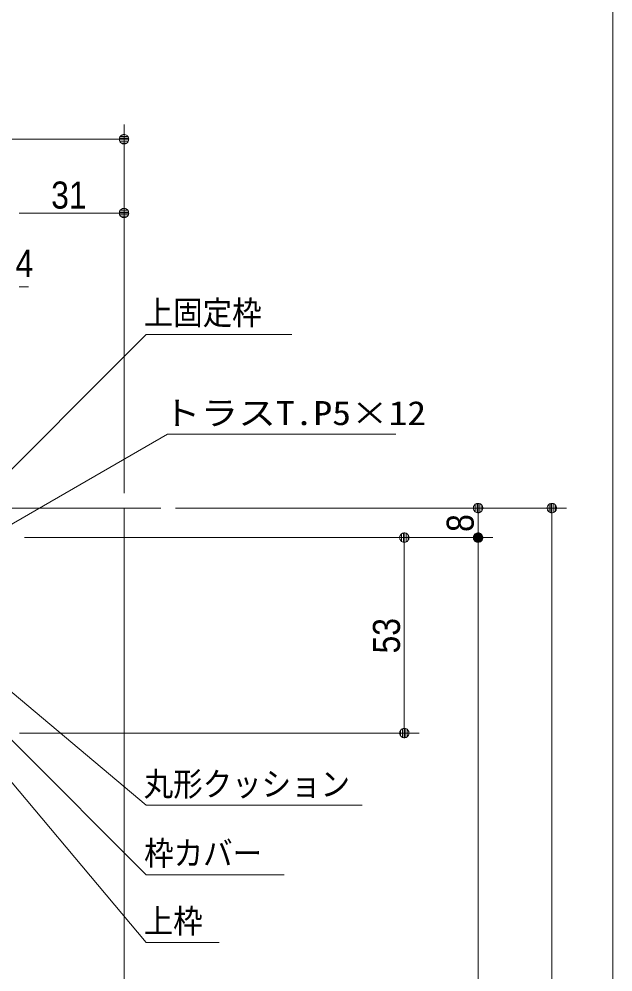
# Model space of a CAD drawing. Units: millimetres, scale not verified, with parts at other scales. Extents: x -6062 to 6062, y -3045 to 3045.
# Drawn here: x 1407 to 2212, y 461 to 1753 of the extents above; entities that cross this region are included whole.
import ezdxf
from ezdxf.enums import TextEntityAlignment as Align

# ---------------------------------------------------------------- set-up
doc = ezdxf.new("R2010")
doc.units = ezdxf.units.MM
doc.header["$LTSCALE"] = 20
for name, color, linetype, lineweight in [('0-0_2寸法-2', 7, 'Continuous', 9), ('0-1_0', 7, 'Continuous', 9), ('0-2_2寸法-1', 7, 'Continuous', 9), ('0-3_2寸法-3', 7, 'Continuous', 9), ('0-4_3一般', 7, 'Continuous', 9), ('0-5_1図面枠', 7, 'Continuous', 9)]:
    doc.layers.add(name, color=color, linetype=linetype, lineweight=lineweight)
doc.styles.add('ＭＳ ゴシック', font='')
doc.styles.add('ＭＳ Ｐゴシック', font='')
doc.styles.get('ＭＳ ゴシック').set_extended_font_data('MS Gothic')
doc.styles.get('ＭＳ Ｐゴシック').set_extended_font_data('MS PGothic')

# ---------------------------------------------------------------- blocks, each defined once
blk = doc.blocks.new('_Dot')
at = {"layer": '0-1_0'}
for p, q in [((-10, 0), (-20, 0)), ((9.78, 2), (-9.78, 2)), ((7.99, 6), (-7.99, 6)), ((9.16, -3.98), (-9.16, -3.98)), ((6, -7.98), (-6, -7.98))]:
    blk.add_line(p, q, dxfattribs=at)
for points in [[(10, 0), (9.92, 1.25), (9.69, 2.49), (9.3, 3.68), (8.76, 4.82), (8.09, 5.88), (7.29, 6.85), (6.37, 7.71), (5.36, 8.44), (4.26, 9.05), (3.09, 9.51), (1.87, 9.82), (0.63, 9.98), (-0.63, 9.98), (-1.87, 9.82), (-3.09, 9.51), (-4.26, 9.05), (-5.36, 8.44), (-6.37, 7.71), (-7.29, 6.85), (-8.09, 5.88), (-8.76, 4.82), (-9.3, 3.68), (-9.69, 2.49), (-9.92, 1.25), (-10, 0), (0, 0)], [(-10, 0), (-9.92, -1.25), (-9.69, -2.49), (-9.3, -3.68), (-8.76, -4.82), (-8.09, -5.88), (-7.29, -6.85), (-6.37, -7.71), (-5.36, -8.44), (-4.26, -9.05), (-3.09, -9.51), (-1.87, -9.82), (-0.63, -9.98), (0.63, -9.98), (1.87, -9.82), (3.09, -9.51), (4.26, -9.05), (5.36, -8.44), (6.37, -7.71), (7.29, -6.85), (8.09, -5.88), (8.76, -4.82), (9.3, -3.68), (9.69, -2.49), (9.92, -1.25), (10, 0), (0, 0)]]:
    blk.add_lwpolyline(points, close=True, dxfattribs=at)
blk = doc.blocks.new('グループ-57')
at = {"layer": '0-4_3一般'}
blk.add_line((47343.7, 21804.9), (67743.7, 21804.9), dxfattribs=at)
blk = doc.blocks.new('グループ-124')
at = {"layer": '0-4_3一般'}
blk.add_line((66743.7, 21804.9), (66743.7, -38000), dxfattribs=at)
blk.add_blockref('グループ-57', (0, 0), dxfattribs=at)
blk = doc.blocks.new('グループ-130')
at = {"layer": '0-5_1図面枠'}
blk.add_lwpolyline([(-80000, 55400), (80000, 55400), (80000, -55400), (-80000, -55400)], close=True, dxfattribs=at)
blk = doc.blocks.new('図面枠')
at = {"layer": '0-5_1図面枠'}
blk.add_blockref('グループ-130', (0, 0), dxfattribs=at)

msp = doc.modelspace()

# ---------------------------------------------------------------- linework, layer by layer
at = {"layer": '0-0_2寸法-2'}
msp.add_line((1407.4, 1390.25), (1420.11, 1390.25), dxfattribs=at)
at = {"layer": '0-2_2寸法-1'}
for p, q in [((1549.68, 1510.25), (1549.68, 1610.25)), ((642.4, 1590.25), (1536.97, 1590.25)), ((1549.68, 1110.25), (1549.68, 1510.25)), ((1407.4, 1490.25), (1536.97, 1490.25)), ((1619.68, 1090.25), (2049.68, 1090.25)), ((2049.68, 1090.25), (2149.68, 1090.25)), ((2029.68, 1062.96), (2029.68, 1077.53)), ((2129.68, 1077.53), (2129.68, -1887.29)), ((1414.68, 1050.25), (1949.68, 1050.25)), ((1414.68, 1050.25), (2049.68, 1050.25)), ((1949.68, 1050.25), (2049.68, 1050.25)), ((1929.68, 797.96), (1929.68, 1037.53)), ((2029.68, 1037.53), (2029.68, -1887.29)), ((1408.18, 785.25), (1949.68, 785.25))]:
    msp.add_line(p, q, dxfattribs=at)
at = {"layer": '0-3_2寸法-3'}
for points in [[(1344.18, 1090.25), (1579.68, 1325.75), (1777.24, 1325.75)], [(1301.08, 1012.75), (1608.52, 1190.25), (1918.17, 1190.25)], [(1207.18, 1000.25), (1579.68, 687.68), (1872.54, 687.68)], [(1225.68, 947.12), (1579.68, 593.12), (1766.63, 593.12)], [(1341.31, 785.25), (1579.68, 501.16), (1678.46, 501.16)]]:
    msp.add_lwpolyline(points, dxfattribs=at)

# ---------------------------------------------------------------- block references
at = {"layer": '0-2_2寸法-1', "xscale": 0.6356201, "yscale": 0.6356201}
for p in [(1549.68, 1590.25), (1549.68, 1490.25)]:
    msp.add_blockref('_Dot', p, dxfattribs=at)
for p, rotation in [((2029.68, 1090.25), 90), ((2129.68, 1090.25), 90), ((2029.68, 1050.25), 270), ((1929.68, 1050.25), 90), ((2029.68, 1050.25), 90), ((1929.68, 785.25), 270)]:
    msp.add_blockref('_Dot', p, dxfattribs=dict(at, rotation=rotation))
at = {"layer": '0-4_3一般', "xscale": 0.05, "yscale": 0.05}
msp.add_blockref('グループ-124', (-1787.5, 0), dxfattribs=at)
at = {"layer": '0-5_1図面枠', "xscale": 0.05, "yscale": 0.05}
msp.add_blockref('図面枠', (-1787.5, 0), dxfattribs=at)

# ---------------------------------------------------------------- texts
at = {"layer": '0-0_2寸法-2', "style": 'ＭＳ Ｐゴシック', "width": 0.9}
msp.add_text('4', height=36.66, dxfattribs=at).set_placement((1402.6, 1392.72), align=Align.BOTTOM_LEFT)
at = {"layer": '0-2_2寸法-1', "style": 'ＭＳ Ｐゴシック', "width": 0.9}
msp.add_text('31', height=36.66, dxfattribs=at).set_placement((1450.96, 1485.29), align=Align.BOTTOM_LEFT)
for s, p in [('8', (2034.74, 1057.95)), ('53', (1934.74, 893.15))]:
    msp.add_text(s, height=36.66, rotation=90, dxfattribs=at).set_placement(p, align=Align.BOTTOM_LEFT)
at = {"layer": '0-3_2寸法-3', "style": 'ＭＳ ゴシック'}
for s, width, p in [('上固定枠', 0.9, (1576.4, 1329.09)), ('トラスT.P5×12', 1.15, (1602.37, 1193.01)), ('丸形クッション', 0.9, (1576.4, 690.07)), ('枠カバー', 0.9, (1576.98, 596.29)), ('上枠', 0.9, (1576.4, 504.33))]:
    msp.add_text(s, height=32.55, dxfattribs=dict(at, width=width)).set_placement(p, align=Align.BOTTOM_LEFT)

doc.saveas('drawing.dxf')
